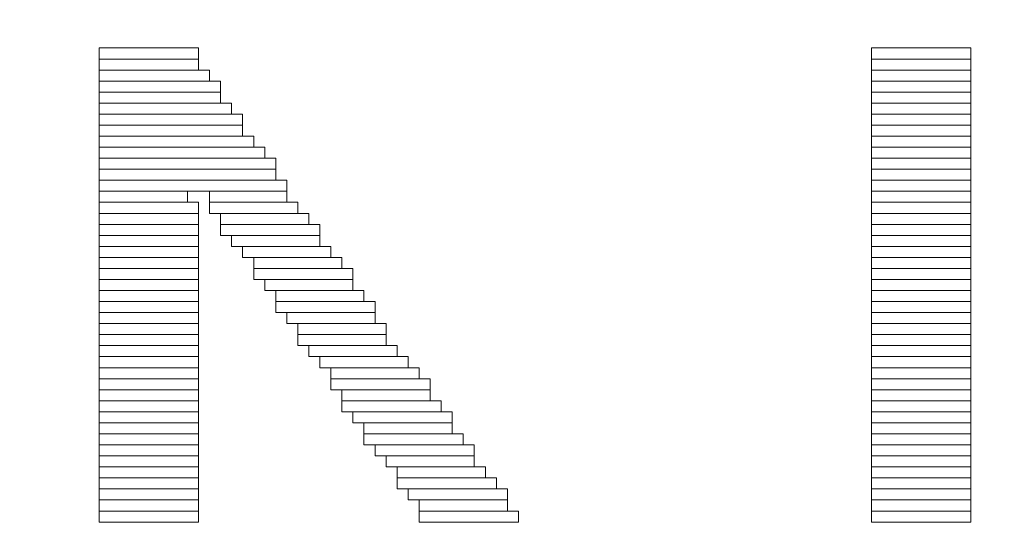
# Model space of a CAD drawing. Header units: millimetres. Extents: x -86 to 67, y -55 to 52.
# Drawn here: x -11.893 to -7.403, y -33.09 to -30.8 of the extents above; entities that cross this region are included whole.
import ezdxf

# ---------------------------------------------------------------- set-up
doc = ezdxf.new("R2010")
doc.units = ezdxf.units.MM
doc.header["$MEASUREMENT"] = 0
doc.layers.add('BG_OUTLINE', color=7, linetype='Continuous')
doc.layers.add('MA_PEN3', color=7, linetype='Continuous')

msp = doc.modelspace()

# ---------------------------------------------------------------- linework, layer by layer
at = {"layer": 'BG_OUTLINE', "color": 3, "lineweight": 9}
msp.add_open_spline([(-60.0926, 34.7331), (-60.0926, 34.7331), (63.7724, 34.7331), (63.7724, 34.7331), (63.7724, 34.7331), (64.585, 34.7336), (65.3646, 34.4113), (65.9396, 33.837), (65.9396, 33.837), (66.5146, 33.2627), (66.8379, 32.4797), (66.8384, 31.667), (66.8384, 31.667), (66.8384, 31.667), (66.8412, -52.28), (66.8412, -52.28), (66.8412, -52.28), (66.8412, -52.28), (66.8384, -52.1933), (66.8384, -52.1933), (66.8384, -52.1933), (66.8389, -53.006), (66.5166, -53.7856), (65.9424, -54.3606), (65.9424, -54.3606), (65.3681, -54.9356), (64.585, -55.2589), (63.7724, -55.2594), (63.7724, -55.2594), (63.7724, -55.2594), (-60.1869, -55.2594), (-60.1869, -55.2594), (-60.1869, -55.2594), (-60.1869, -55.2594), (-60.0853, -55.2518), (-60.0853, -55.2518), (-60.0853, -55.2518), (-60.8979, -55.2523), (-61.6775, -54.9299), (-62.2525, -54.3557), (-62.2525, -54.3557), (-62.8275, -53.7814), (-63.1508, -52.9984), (-63.1513, -52.1857), (-63.1513, -52.1857), (-63.1513, -52.1857), (-63.1587, 31.667), (-63.1587, 31.667), (-63.1587, 31.667), (-63.1592, 32.4797), (-62.8369, 33.2593), (-62.2626, 33.8343), (-62.2626, 33.8343), (-61.6883, 34.4093), (-60.9053, 34.7326), (-60.0926, 34.7331)], degree=3, knots=[0, 0, 0, 0, 0.071429, 0.071429, 0.071429, 0.071429, 0.142857, 0.142857, 0.142857, 0.142857, 0.214286, 0.214286, 0.214286, 0.214286, 0.285714, 0.285714, 0.285714, 0.285714, 0.357143, 0.357143, 0.357143, 0.357143, 0.428571, 0.428571, 0.428571, 0.428571, 0.5, 0.5, 0.5, 0.5, 0.571429, 0.571429, 0.571429, 0.571429, 0.642857, 0.642857, 0.642857, 0.642857, 0.714286, 0.714286, 0.714286, 0.714286, 0.785714, 0.785714, 0.785714, 0.785714, 0.857143, 0.857143, 0.857143, 0.857143, 0.928571, 0.928571, 0.928571, 0.928571, 1, 1, 1, 1], dxfattribs=at)
at = {"layer": 'MA_PEN3', "color": 5, "lineweight": 9}
for points in [[(-11.5256, -30.9821), (-11.5256, -30.9821), (-11.5256, -30.9313), (-11.5256, -30.9313), (-11.5256, -30.9313), (-11.5256, -30.9313), (-11.0684, -30.9313), (-11.0684, -30.9313), (-11.0684, -30.9313), (-11.0684, -30.9313), (-11.0684, -30.9821), (-11.0684, -30.9821), (-11.0684, -30.9821), (-11.0684, -30.9821), (-11.5256, -30.9821), (-11.5256, -30.9821)], [(-7.9696, -30.9821), (-7.9696, -30.9821), (-7.9696, -30.9313), (-7.9696, -30.9313), (-7.9696, -30.9313), (-7.9696, -30.9313), (-7.5124, -30.9313), (-7.5124, -30.9313), (-7.5124, -30.9313), (-7.5124, -30.9313), (-7.5124, -30.9821), (-7.5124, -30.9821), (-7.5124, -30.9821), (-7.5124, -30.9821), (-7.9696, -30.9821), (-7.9696, -30.9821)], [(-11.5256, -31.0329), (-11.5256, -31.0329), (-11.5256, -30.9821), (-11.5256, -30.9821), (-11.5256, -30.9821), (-11.5256, -30.9821), (-11.0684, -30.9821), (-11.0684, -30.9821), (-11.0684, -30.9821), (-11.0684, -30.9821), (-11.0684, -31.0329), (-11.0684, -31.0329), (-11.0684, -31.0329), (-11.0684, -31.0329), (-11.5256, -31.0329), (-11.5256, -31.0329)], [(-7.9696, -31.0329), (-7.9696, -31.0329), (-7.9696, -30.9821), (-7.9696, -30.9821), (-7.9696, -30.9821), (-7.9696, -30.9821), (-7.5124, -30.9821), (-7.5124, -30.9821), (-7.5124, -30.9821), (-7.5124, -30.9821), (-7.5124, -31.0329), (-7.5124, -31.0329), (-7.5124, -31.0329), (-7.5124, -31.0329), (-7.9696, -31.0329), (-7.9696, -31.0329)], [(-11.5256, -31.0837), (-11.5256, -31.0837), (-11.5256, -31.0329), (-11.5256, -31.0329), (-11.5256, -31.0329), (-11.5256, -31.0329), (-11.0176, -31.0329), (-11.0176, -31.0329), (-11.0176, -31.0329), (-11.0176, -31.0329), (-11.0176, -31.0837), (-11.0176, -31.0837), (-11.0176, -31.0837), (-11.0176, -31.0837), (-11.5256, -31.0837), (-11.5256, -31.0837)], [(-7.9696, -31.0837), (-7.9696, -31.0837), (-7.9696, -31.0329), (-7.9696, -31.0329), (-7.9696, -31.0329), (-7.9696, -31.0329), (-7.5124, -31.0329), (-7.5124, -31.0329), (-7.5124, -31.0329), (-7.5124, -31.0329), (-7.5124, -31.0837), (-7.5124, -31.0837), (-7.5124, -31.0837), (-7.5124, -31.0837), (-7.9696, -31.0837), (-7.9696, -31.0837)], [(-11.5256, -31.1345), (-11.5256, -31.1345), (-11.5256, -31.0837), (-11.5256, -31.0837), (-11.5256, -31.0837), (-11.5256, -31.0837), (-10.9668, -31.0837), (-10.9668, -31.0837), (-10.9668, -31.0837), (-10.9668, -31.0837), (-10.9668, -31.1345), (-10.9668, -31.1345), (-10.9668, -31.1345), (-10.9668, -31.1345), (-11.5256, -31.1345), (-11.5256, -31.1345)], [(-7.9696, -31.1345), (-7.9696, -31.1345), (-7.9696, -31.0837), (-7.9696, -31.0837), (-7.9696, -31.0837), (-7.9696, -31.0837), (-7.5124, -31.0837), (-7.5124, -31.0837), (-7.5124, -31.0837), (-7.5124, -31.0837), (-7.5124, -31.1345), (-7.5124, -31.1345), (-7.5124, -31.1345), (-7.5124, -31.1345), (-7.9696, -31.1345), (-7.9696, -31.1345)], [(-11.5256, -31.1853), (-11.5256, -31.1853), (-11.5256, -31.1345), (-11.5256, -31.1345), (-11.5256, -31.1345), (-11.5256, -31.1345), (-10.9668, -31.1345), (-10.9668, -31.1345), (-10.9668, -31.1345), (-10.9668, -31.1345), (-10.9668, -31.1853), (-10.9668, -31.1853), (-10.9668, -31.1853), (-10.9668, -31.1853), (-11.5256, -31.1853), (-11.5256, -31.1853)], [(-7.9696, -31.1853), (-7.9696, -31.1853), (-7.9696, -31.1345), (-7.9696, -31.1345), (-7.9696, -31.1345), (-7.9696, -31.1345), (-7.5124, -31.1345), (-7.5124, -31.1345), (-7.5124, -31.1345), (-7.5124, -31.1345), (-7.5124, -31.1853), (-7.5124, -31.1853), (-7.5124, -31.1853), (-7.5124, -31.1853), (-7.9696, -31.1853), (-7.9696, -31.1853)], [(-11.5256, -31.2361), (-11.5256, -31.2361), (-11.5256, -31.1853), (-11.5256, -31.1853), (-11.5256, -31.1853), (-11.5256, -31.1853), (-10.916, -31.1853), (-10.916, -31.1853), (-10.916, -31.1853), (-10.916, -31.1853), (-10.916, -31.2361), (-10.916, -31.2361), (-10.916, -31.2361), (-10.916, -31.2361), (-11.5256, -31.2361), (-11.5256, -31.2361)], [(-7.9696, -31.2361), (-7.9696, -31.2361), (-7.9696, -31.1853), (-7.9696, -31.1853), (-7.9696, -31.1853), (-7.9696, -31.1853), (-7.5124, -31.1853), (-7.5124, -31.1853), (-7.5124, -31.1853), (-7.5124, -31.1853), (-7.5124, -31.2361), (-7.5124, -31.2361), (-7.5124, -31.2361), (-7.5124, -31.2361), (-7.9696, -31.2361), (-7.9696, -31.2361)], [(-11.5256, -31.2869), (-11.5256, -31.2869), (-11.5256, -31.2361), (-11.5256, -31.2361), (-11.5256, -31.2361), (-11.5256, -31.2361), (-10.8652, -31.2361), (-10.8652, -31.2361), (-10.8652, -31.2361), (-10.8652, -31.2361), (-10.8652, -31.2869), (-10.8652, -31.2869), (-10.8652, -31.2869), (-10.8652, -31.2869), (-11.5256, -31.2869), (-11.5256, -31.2869)], [(-7.9696, -31.2869), (-7.9696, -31.2869), (-7.9696, -31.2361), (-7.9696, -31.2361), (-7.9696, -31.2361), (-7.9696, -31.2361), (-7.5124, -31.2361), (-7.5124, -31.2361), (-7.5124, -31.2361), (-7.5124, -31.2361), (-7.5124, -31.2869), (-7.5124, -31.2869), (-7.5124, -31.2869), (-7.5124, -31.2869), (-7.9696, -31.2869), (-7.9696, -31.2869)], [(-11.5256, -31.3377), (-11.5256, -31.3377), (-11.5256, -31.2869), (-11.5256, -31.2869), (-11.5256, -31.2869), (-11.5256, -31.2869), (-10.8652, -31.2869), (-10.8652, -31.2869), (-10.8652, -31.2869), (-10.8652, -31.2869), (-10.8652, -31.3377), (-10.8652, -31.3377), (-10.8652, -31.3377), (-10.8652, -31.3377), (-11.5256, -31.3377), (-11.5256, -31.3377)], [(-7.9696, -31.3377), (-7.9696, -31.3377), (-7.9696, -31.2869), (-7.9696, -31.2869), (-7.9696, -31.2869), (-7.9696, -31.2869), (-7.5124, -31.2869), (-7.5124, -31.2869), (-7.5124, -31.2869), (-7.5124, -31.2869), (-7.5124, -31.3377), (-7.5124, -31.3377), (-7.5124, -31.3377), (-7.5124, -31.3377), (-7.9696, -31.3377), (-7.9696, -31.3377)], [(-11.5256, -31.3885), (-11.5256, -31.3885), (-11.5256, -31.3377), (-11.5256, -31.3377), (-11.5256, -31.3377), (-11.5256, -31.3377), (-10.8144, -31.3377), (-10.8144, -31.3377), (-10.8144, -31.3377), (-10.8144, -31.3377), (-10.8144, -31.3885), (-10.8144, -31.3885), (-10.8144, -31.3885), (-10.8144, -31.3885), (-11.5256, -31.3885), (-11.5256, -31.3885)], [(-7.9696, -31.3885), (-7.9696, -31.3885), (-7.9696, -31.3377), (-7.9696, -31.3377), (-7.9696, -31.3377), (-7.9696, -31.3377), (-7.5124, -31.3377), (-7.5124, -31.3377), (-7.5124, -31.3377), (-7.5124, -31.3377), (-7.5124, -31.3885), (-7.5124, -31.3885), (-7.5124, -31.3885), (-7.5124, -31.3885), (-7.9696, -31.3885), (-7.9696, -31.3885)], [(-11.5256, -31.4393), (-11.5256, -31.4393), (-11.5256, -31.3885), (-11.5256, -31.3885), (-11.5256, -31.3885), (-11.5256, -31.3885), (-10.7636, -31.3885), (-10.7636, -31.3885), (-10.7636, -31.3885), (-10.7636, -31.3885), (-10.7636, -31.4393), (-10.7636, -31.4393), (-10.7636, -31.4393), (-10.7636, -31.4393), (-11.5256, -31.4393), (-11.5256, -31.4393)], [(-7.9696, -31.4393), (-7.9696, -31.4393), (-7.9696, -31.3885), (-7.9696, -31.3885), (-7.9696, -31.3885), (-7.9696, -31.3885), (-7.5124, -31.3885), (-7.5124, -31.3885), (-7.5124, -31.3885), (-7.5124, -31.3885), (-7.5124, -31.4393), (-7.5124, -31.4393), (-7.5124, -31.4393), (-7.5124, -31.4393), (-7.9696, -31.4393), (-7.9696, -31.4393)], [(-11.5256, -31.4901), (-11.5256, -31.4901), (-11.5256, -31.4393), (-11.5256, -31.4393), (-11.5256, -31.4393), (-11.5256, -31.4393), (-10.7128, -31.4393), (-10.7128, -31.4393), (-10.7128, -31.4393), (-10.7128, -31.4393), (-10.7128, -31.4901), (-10.7128, -31.4901), (-10.7128, -31.4901), (-10.7128, -31.4901), (-11.5256, -31.4901), (-11.5256, -31.4901)], [(-7.9696, -31.4901), (-7.9696, -31.4901), (-7.9696, -31.4393), (-7.9696, -31.4393), (-7.9696, -31.4393), (-7.9696, -31.4393), (-7.5124, -31.4393), (-7.5124, -31.4393), (-7.5124, -31.4393), (-7.5124, -31.4393), (-7.5124, -31.4901), (-7.5124, -31.4901), (-7.5124, -31.4901), (-7.5124, -31.4901), (-7.9696, -31.4901), (-7.9696, -31.4901)], [(-11.5256, -31.5409), (-11.5256, -31.5409), (-11.5256, -31.4901), (-11.5256, -31.4901), (-11.5256, -31.4901), (-11.5256, -31.4901), (-10.7128, -31.4901), (-10.7128, -31.4901), (-10.7128, -31.4901), (-10.7128, -31.4901), (-10.7128, -31.5409), (-10.7128, -31.5409), (-10.7128, -31.5409), (-10.7128, -31.5409), (-11.5256, -31.5409), (-11.5256, -31.5409)], [(-7.9696, -31.5409), (-7.9696, -31.5409), (-7.9696, -31.4901), (-7.9696, -31.4901), (-7.9696, -31.4901), (-7.9696, -31.4901), (-7.5124, -31.4901), (-7.5124, -31.4901), (-7.5124, -31.4901), (-7.5124, -31.4901), (-7.5124, -31.5409), (-7.5124, -31.5409), (-7.5124, -31.5409), (-7.5124, -31.5409), (-7.9696, -31.5409), (-7.9696, -31.5409)], [(-11.5256, -31.5917), (-11.5256, -31.5917), (-11.5256, -31.5409), (-11.5256, -31.5409), (-11.5256, -31.5409), (-11.5256, -31.5409), (-10.662, -31.5409), (-10.662, -31.5409), (-10.662, -31.5409), (-10.662, -31.5409), (-10.662, -31.5917), (-10.662, -31.5917), (-10.662, -31.5917), (-10.662, -31.5917), (-11.5256, -31.5917), (-11.5256, -31.5917)], [(-7.9696, -31.5917), (-7.9696, -31.5917), (-7.9696, -31.5409), (-7.9696, -31.5409), (-7.9696, -31.5409), (-7.9696, -31.5409), (-7.5124, -31.5409), (-7.5124, -31.5409), (-7.5124, -31.5409), (-7.5124, -31.5409), (-7.5124, -31.5917), (-7.5124, -31.5917), (-7.5124, -31.5917), (-7.5124, -31.5917), (-7.9696, -31.5917), (-7.9696, -31.5917)], [(-11.5256, -31.6425), (-11.5256, -31.6425), (-11.5256, -31.5917), (-11.5256, -31.5917), (-11.5256, -31.5917), (-11.5256, -31.5917), (-11.1192, -31.5917), (-11.1192, -31.5917), (-11.1192, -31.5917), (-11.1192, -31.5917), (-11.1192, -31.6425), (-11.1192, -31.6425), (-11.1192, -31.6425), (-11.1192, -31.6425), (-11.5256, -31.6425), (-11.5256, -31.6425)], [(-11.0176, -31.6425), (-11.0176, -31.6425), (-11.0176, -31.5917), (-11.0176, -31.5917), (-11.0176, -31.5917), (-11.0176, -31.5917), (-10.662, -31.5917), (-10.662, -31.5917), (-10.662, -31.5917), (-10.662, -31.5917), (-10.662, -31.6425), (-10.662, -31.6425), (-10.662, -31.6425), (-10.662, -31.6425), (-11.0176, -31.6425), (-11.0176, -31.6425)], [(-7.9696, -31.6425), (-7.9696, -31.6425), (-7.9696, -31.5917), (-7.9696, -31.5917), (-7.9696, -31.5917), (-7.9696, -31.5917), (-7.5124, -31.5917), (-7.5124, -31.5917), (-7.5124, -31.5917), (-7.5124, -31.5917), (-7.5124, -31.6425), (-7.5124, -31.6425), (-7.5124, -31.6425), (-7.5124, -31.6425), (-7.9696, -31.6425), (-7.9696, -31.6425)], [(-11.5256, -31.6933), (-11.5256, -31.6933), (-11.5256, -31.6425), (-11.5256, -31.6425), (-11.5256, -31.6425), (-11.5256, -31.6425), (-11.0684, -31.6425), (-11.0684, -31.6425), (-11.0684, -31.6425), (-11.0684, -31.6425), (-11.0684, -31.6933), (-11.0684, -31.6933), (-11.0684, -31.6933), (-11.0684, -31.6933), (-11.5256, -31.6933), (-11.5256, -31.6933)], [(-11.0176, -31.6933), (-11.0176, -31.6933), (-11.0176, -31.6425), (-11.0176, -31.6425), (-11.0176, -31.6425), (-11.0176, -31.6425), (-10.6112, -31.6425), (-10.6112, -31.6425), (-10.6112, -31.6425), (-10.6112, -31.6425), (-10.6112, -31.6933), (-10.6112, -31.6933), (-10.6112, -31.6933), (-10.6112, -31.6933), (-11.0176, -31.6933), (-11.0176, -31.6933)], [(-7.9696, -31.6933), (-7.9696, -31.6933), (-7.9696, -31.6425), (-7.9696, -31.6425), (-7.9696, -31.6425), (-7.9696, -31.6425), (-7.5124, -31.6425), (-7.5124, -31.6425), (-7.5124, -31.6425), (-7.5124, -31.6425), (-7.5124, -31.6933), (-7.5124, -31.6933), (-7.5124, -31.6933), (-7.5124, -31.6933), (-7.9696, -31.6933), (-7.9696, -31.6933)], [(-11.5256, -31.7441), (-11.5256, -31.7441), (-11.5256, -31.6933), (-11.5256, -31.6933), (-11.5256, -31.6933), (-11.5256, -31.6933), (-11.0684, -31.6933), (-11.0684, -31.6933), (-11.0684, -31.6933), (-11.0684, -31.6933), (-11.0684, -31.7441), (-11.0684, -31.7441), (-11.0684, -31.7441), (-11.0684, -31.7441), (-11.5256, -31.7441), (-11.5256, -31.7441)], [(-10.9668, -31.7441), (-10.9668, -31.7441), (-10.9668, -31.6933), (-10.9668, -31.6933), (-10.9668, -31.6933), (-10.9668, -31.6933), (-10.5604, -31.6933), (-10.5604, -31.6933), (-10.5604, -31.6933), (-10.5604, -31.6933), (-10.5604, -31.7441), (-10.5604, -31.7441), (-10.5604, -31.7441), (-10.5604, -31.7441), (-10.9668, -31.7441), (-10.9668, -31.7441)], [(-7.9696, -31.7441), (-7.9696, -31.7441), (-7.9696, -31.6933), (-7.9696, -31.6933), (-7.9696, -31.6933), (-7.9696, -31.6933), (-7.5124, -31.6933), (-7.5124, -31.6933), (-7.5124, -31.6933), (-7.5124, -31.6933), (-7.5124, -31.7441), (-7.5124, -31.7441), (-7.5124, -31.7441), (-7.5124, -31.7441), (-7.9696, -31.7441), (-7.9696, -31.7441)], [(-11.5256, -31.7949), (-11.5256, -31.7949), (-11.5256, -31.7441), (-11.5256, -31.7441), (-11.5256, -31.7441), (-11.5256, -31.7441), (-11.0684, -31.7441), (-11.0684, -31.7441), (-11.0684, -31.7441), (-11.0684, -31.7441), (-11.0684, -31.7949), (-11.0684, -31.7949), (-11.0684, -31.7949), (-11.0684, -31.7949), (-11.5256, -31.7949), (-11.5256, -31.7949)], [(-10.9668, -31.7949), (-10.9668, -31.7949), (-10.9668, -31.7441), (-10.9668, -31.7441), (-10.9668, -31.7441), (-10.9668, -31.7441), (-10.5096, -31.7441), (-10.5096, -31.7441), (-10.5096, -31.7441), (-10.5096, -31.7441), (-10.5096, -31.7949), (-10.5096, -31.7949), (-10.5096, -31.7949), (-10.5096, -31.7949), (-10.9668, -31.7949), (-10.9668, -31.7949)], [(-7.9696, -31.7949), (-7.9696, -31.7949), (-7.9696, -31.7441), (-7.9696, -31.7441), (-7.9696, -31.7441), (-7.9696, -31.7441), (-7.5124, -31.7441), (-7.5124, -31.7441), (-7.5124, -31.7441), (-7.5124, -31.7441), (-7.5124, -31.7949), (-7.5124, -31.7949), (-7.5124, -31.7949), (-7.5124, -31.7949), (-7.9696, -31.7949), (-7.9696, -31.7949)], [(-11.5256, -31.8457), (-11.5256, -31.8457), (-11.5256, -31.7949), (-11.5256, -31.7949), (-11.5256, -31.7949), (-11.5256, -31.7949), (-11.0684, -31.7949), (-11.0684, -31.7949), (-11.0684, -31.7949), (-11.0684, -31.7949), (-11.0684, -31.8457), (-11.0684, -31.8457), (-11.0684, -31.8457), (-11.0684, -31.8457), (-11.5256, -31.8457), (-11.5256, -31.8457)], [(-10.916, -31.8457), (-10.916, -31.8457), (-10.916, -31.7949), (-10.916, -31.7949), (-10.916, -31.7949), (-10.916, -31.7949), (-10.5096, -31.7949), (-10.5096, -31.7949), (-10.5096, -31.7949), (-10.5096, -31.7949), (-10.5096, -31.8457), (-10.5096, -31.8457), (-10.5096, -31.8457), (-10.5096, -31.8457), (-10.916, -31.8457), (-10.916, -31.8457)], [(-7.9696, -31.8457), (-7.9696, -31.8457), (-7.9696, -31.7949), (-7.9696, -31.7949), (-7.9696, -31.7949), (-7.9696, -31.7949), (-7.5124, -31.7949), (-7.5124, -31.7949), (-7.5124, -31.7949), (-7.5124, -31.7949), (-7.5124, -31.8457), (-7.5124, -31.8457), (-7.5124, -31.8457), (-7.5124, -31.8457), (-7.9696, -31.8457), (-7.9696, -31.8457)], [(-11.5256, -31.8965), (-11.5256, -31.8965), (-11.5256, -31.8457), (-11.5256, -31.8457), (-11.5256, -31.8457), (-11.5256, -31.8457), (-11.0684, -31.8457), (-11.0684, -31.8457), (-11.0684, -31.8457), (-11.0684, -31.8457), (-11.0684, -31.8965), (-11.0684, -31.8965), (-11.0684, -31.8965), (-11.0684, -31.8965), (-11.5256, -31.8965), (-11.5256, -31.8965)], [(-10.8652, -31.8965), (-10.8652, -31.8965), (-10.8652, -31.8457), (-10.8652, -31.8457), (-10.8652, -31.8457), (-10.8652, -31.8457), (-10.4588, -31.8457), (-10.4588, -31.8457), (-10.4588, -31.8457), (-10.4588, -31.8457), (-10.4588, -31.8965), (-10.4588, -31.8965), (-10.4588, -31.8965), (-10.4588, -31.8965), (-10.8652, -31.8965), (-10.8652, -31.8965)], [(-7.9696, -31.8965), (-7.9696, -31.8965), (-7.9696, -31.8457), (-7.9696, -31.8457), (-7.9696, -31.8457), (-7.9696, -31.8457), (-7.5124, -31.8457), (-7.5124, -31.8457), (-7.5124, -31.8457), (-7.5124, -31.8457), (-7.5124, -31.8965), (-7.5124, -31.8965), (-7.5124, -31.8965), (-7.5124, -31.8965), (-7.9696, -31.8965), (-7.9696, -31.8965)], [(-11.5256, -31.9473), (-11.5256, -31.9473), (-11.5256, -31.8965), (-11.5256, -31.8965), (-11.5256, -31.8965), (-11.5256, -31.8965), (-11.0684, -31.8965), (-11.0684, -31.8965), (-11.0684, -31.8965), (-11.0684, -31.8965), (-11.0684, -31.9473), (-11.0684, -31.9473), (-11.0684, -31.9473), (-11.0684, -31.9473), (-11.5256, -31.9473), (-11.5256, -31.9473)], [(-10.8144, -31.9473), (-10.8144, -31.9473), (-10.8144, -31.8965), (-10.8144, -31.8965), (-10.8144, -31.8965), (-10.8144, -31.8965), (-10.408, -31.8965), (-10.408, -31.8965), (-10.408, -31.8965), (-10.408, -31.8965), (-10.408, -31.9473), (-10.408, -31.9473), (-10.408, -31.9473), (-10.408, -31.9473), (-10.8144, -31.9473), (-10.8144, -31.9473)], [(-7.9696, -31.9473), (-7.9696, -31.9473), (-7.9696, -31.8965), (-7.9696, -31.8965), (-7.9696, -31.8965), (-7.9696, -31.8965), (-7.5124, -31.8965), (-7.5124, -31.8965), (-7.5124, -31.8965), (-7.5124, -31.8965), (-7.5124, -31.9473), (-7.5124, -31.9473), (-7.5124, -31.9473), (-7.5124, -31.9473), (-7.9696, -31.9473), (-7.9696, -31.9473)], [(-11.5256, -31.9981), (-11.5256, -31.9981), (-11.5256, -31.9473), (-11.5256, -31.9473), (-11.5256, -31.9473), (-11.5256, -31.9473), (-11.0684, -31.9473), (-11.0684, -31.9473), (-11.0684, -31.9473), (-11.0684, -31.9473), (-11.0684, -31.9981), (-11.0684, -31.9981), (-11.0684, -31.9981), (-11.0684, -31.9981), (-11.5256, -31.9981), (-11.5256, -31.9981)], [(-10.8144, -31.9981), (-10.8144, -31.9981), (-10.8144, -31.9473), (-10.8144, -31.9473), (-10.8144, -31.9473), (-10.8144, -31.9473), (-10.3572, -31.9473), (-10.3572, -31.9473), (-10.3572, -31.9473), (-10.3572, -31.9473), (-10.3572, -31.9981), (-10.3572, -31.9981), (-10.3572, -31.9981), (-10.3572, -31.9981), (-10.8144, -31.9981), (-10.8144, -31.9981)], [(-7.9696, -31.9981), (-7.9696, -31.9981), (-7.9696, -31.9473), (-7.9696, -31.9473), (-7.9696, -31.9473), (-7.9696, -31.9473), (-7.5124, -31.9473), (-7.5124, -31.9473), (-7.5124, -31.9473), (-7.5124, -31.9473), (-7.5124, -31.9981), (-7.5124, -31.9981), (-7.5124, -31.9981), (-7.5124, -31.9981), (-7.9696, -31.9981), (-7.9696, -31.9981)], [(-11.5256, -32.0489), (-11.5256, -32.0489), (-11.5256, -31.9981), (-11.5256, -31.9981), (-11.5256, -31.9981), (-11.5256, -31.9981), (-11.0684, -31.9981), (-11.0684, -31.9981), (-11.0684, -31.9981), (-11.0684, -31.9981), (-11.0684, -32.0489), (-11.0684, -32.0489), (-11.0684, -32.0489), (-11.0684, -32.0489), (-11.5256, -32.0489), (-11.5256, -32.0489)], [(-10.7636, -32.0489), (-10.7636, -32.0489), (-10.7636, -31.9981), (-10.7636, -31.9981), (-10.7636, -31.9981), (-10.7636, -31.9981), (-10.3572, -31.9981), (-10.3572, -31.9981), (-10.3572, -31.9981), (-10.3572, -31.9981), (-10.3572, -32.0489), (-10.3572, -32.0489), (-10.3572, -32.0489), (-10.3572, -32.0489), (-10.7636, -32.0489), (-10.7636, -32.0489)], [(-7.9696, -32.0489), (-7.9696, -32.0489), (-7.9696, -31.9981), (-7.9696, -31.9981), (-7.9696, -31.9981), (-7.9696, -31.9981), (-7.5124, -31.9981), (-7.5124, -31.9981), (-7.5124, -31.9981), (-7.5124, -31.9981), (-7.5124, -32.0489), (-7.5124, -32.0489), (-7.5124, -32.0489), (-7.5124, -32.0489), (-7.9696, -32.0489), (-7.9696, -32.0489)], [(-11.5256, -32.0997), (-11.5256, -32.0997), (-11.5256, -32.0489), (-11.5256, -32.0489), (-11.5256, -32.0489), (-11.5256, -32.0489), (-11.0684, -32.0489), (-11.0684, -32.0489), (-11.0684, -32.0489), (-11.0684, -32.0489), (-11.0684, -32.0997), (-11.0684, -32.0997), (-11.0684, -32.0997), (-11.0684, -32.0997), (-11.5256, -32.0997), (-11.5256, -32.0997)], [(-10.7128, -32.0997), (-10.7128, -32.0997), (-10.7128, -32.0489), (-10.7128, -32.0489), (-10.7128, -32.0489), (-10.7128, -32.0489), (-10.3064, -32.0489), (-10.3064, -32.0489), (-10.3064, -32.0489), (-10.3064, -32.0489), (-10.3064, -32.0997), (-10.3064, -32.0997), (-10.3064, -32.0997), (-10.3064, -32.0997), (-10.7128, -32.0997), (-10.7128, -32.0997)], [(-7.9696, -32.0997), (-7.9696, -32.0997), (-7.9696, -32.0489), (-7.9696, -32.0489), (-7.9696, -32.0489), (-7.9696, -32.0489), (-7.5124, -32.0489), (-7.5124, -32.0489), (-7.5124, -32.0489), (-7.5124, -32.0489), (-7.5124, -32.0997), (-7.5124, -32.0997), (-7.5124, -32.0997), (-7.5124, -32.0997), (-7.9696, -32.0997), (-7.9696, -32.0997)], [(-11.5256, -32.1505), (-11.5256, -32.1505), (-11.5256, -32.0997), (-11.5256, -32.0997), (-11.5256, -32.0997), (-11.5256, -32.0997), (-11.0684, -32.0997), (-11.0684, -32.0997), (-11.0684, -32.0997), (-11.0684, -32.0997), (-11.0684, -32.1505), (-11.0684, -32.1505), (-11.0684, -32.1505), (-11.0684, -32.1505), (-11.5256, -32.1505), (-11.5256, -32.1505)], [(-10.7128, -32.1505), (-10.7128, -32.1505), (-10.7128, -32.0997), (-10.7128, -32.0997), (-10.7128, -32.0997), (-10.7128, -32.0997), (-10.2556, -32.0997), (-10.2556, -32.0997), (-10.2556, -32.0997), (-10.2556, -32.0997), (-10.2556, -32.1505), (-10.2556, -32.1505), (-10.2556, -32.1505), (-10.2556, -32.1505), (-10.7128, -32.1505), (-10.7128, -32.1505)], [(-7.9696, -32.1505), (-7.9696, -32.1505), (-7.9696, -32.0997), (-7.9696, -32.0997), (-7.9696, -32.0997), (-7.9696, -32.0997), (-7.5124, -32.0997), (-7.5124, -32.0997), (-7.5124, -32.0997), (-7.5124, -32.0997), (-7.5124, -32.1505), (-7.5124, -32.1505), (-7.5124, -32.1505), (-7.5124, -32.1505), (-7.9696, -32.1505), (-7.9696, -32.1505)], [(-11.5256, -32.2013), (-11.5256, -32.2013), (-11.5256, -32.1505), (-11.5256, -32.1505), (-11.5256, -32.1505), (-11.5256, -32.1505), (-11.0684, -32.1505), (-11.0684, -32.1505), (-11.0684, -32.1505), (-11.0684, -32.1505), (-11.0684, -32.2013), (-11.0684, -32.2013), (-11.0684, -32.2013), (-11.0684, -32.2013), (-11.5256, -32.2013), (-11.5256, -32.2013)], [(-10.662, -32.2013), (-10.662, -32.2013), (-10.662, -32.1505), (-10.662, -32.1505), (-10.662, -32.1505), (-10.662, -32.1505), (-10.2556, -32.1505), (-10.2556, -32.1505), (-10.2556, -32.1505), (-10.2556, -32.1505), (-10.2556, -32.2013), (-10.2556, -32.2013), (-10.2556, -32.2013), (-10.2556, -32.2013), (-10.662, -32.2013), (-10.662, -32.2013)], [(-7.9696, -32.2013), (-7.9696, -32.2013), (-7.9696, -32.1505), (-7.9696, -32.1505), (-7.9696, -32.1505), (-7.9696, -32.1505), (-7.5124, -32.1505), (-7.5124, -32.1505), (-7.5124, -32.1505), (-7.5124, -32.1505), (-7.5124, -32.2013), (-7.5124, -32.2013), (-7.5124, -32.2013), (-7.5124, -32.2013), (-7.9696, -32.2013), (-7.9696, -32.2013)], [(-11.5256, -32.2521), (-11.5256, -32.2521), (-11.5256, -32.2013), (-11.5256, -32.2013), (-11.5256, -32.2013), (-11.5256, -32.2013), (-11.0684, -32.2013), (-11.0684, -32.2013), (-11.0684, -32.2013), (-11.0684, -32.2013), (-11.0684, -32.2521), (-11.0684, -32.2521), (-11.0684, -32.2521), (-11.0684, -32.2521), (-11.5256, -32.2521), (-11.5256, -32.2521)], [(-10.6112, -32.2521), (-10.6112, -32.2521), (-10.6112, -32.2013), (-10.6112, -32.2013), (-10.6112, -32.2013), (-10.6112, -32.2013), (-10.2048, -32.2013), (-10.2048, -32.2013), (-10.2048, -32.2013), (-10.2048, -32.2013), (-10.2048, -32.2521), (-10.2048, -32.2521), (-10.2048, -32.2521), (-10.2048, -32.2521), (-10.6112, -32.2521), (-10.6112, -32.2521)], [(-7.9696, -32.2521), (-7.9696, -32.2521), (-7.9696, -32.2013), (-7.9696, -32.2013), (-7.9696, -32.2013), (-7.9696, -32.2013), (-7.5124, -32.2013), (-7.5124, -32.2013), (-7.5124, -32.2013), (-7.5124, -32.2013), (-7.5124, -32.2521), (-7.5124, -32.2521), (-7.5124, -32.2521), (-7.5124, -32.2521), (-7.9696, -32.2521), (-7.9696, -32.2521)], [(-11.5256, -32.3029), (-11.5256, -32.3029), (-11.5256, -32.2521), (-11.5256, -32.2521), (-11.5256, -32.2521), (-11.5256, -32.2521), (-11.0684, -32.2521), (-11.0684, -32.2521), (-11.0684, -32.2521), (-11.0684, -32.2521), (-11.0684, -32.3029), (-11.0684, -32.3029), (-11.0684, -32.3029), (-11.0684, -32.3029), (-11.5256, -32.3029), (-11.5256, -32.3029)], [(-10.6112, -32.3029), (-10.6112, -32.3029), (-10.6112, -32.2521), (-10.6112, -32.2521), (-10.6112, -32.2521), (-10.6112, -32.2521), (-10.2048, -32.2521), (-10.2048, -32.2521), (-10.2048, -32.2521), (-10.2048, -32.2521), (-10.2048, -32.3029), (-10.2048, -32.3029), (-10.2048, -32.3029), (-10.2048, -32.3029), (-10.6112, -32.3029), (-10.6112, -32.3029)], [(-7.9696, -32.3029), (-7.9696, -32.3029), (-7.9696, -32.2521), (-7.9696, -32.2521), (-7.9696, -32.2521), (-7.9696, -32.2521), (-7.5124, -32.2521), (-7.5124, -32.2521), (-7.5124, -32.2521), (-7.5124, -32.2521), (-7.5124, -32.3029), (-7.5124, -32.3029), (-7.5124, -32.3029), (-7.5124, -32.3029), (-7.9696, -32.3029), (-7.9696, -32.3029)], [(-11.5256, -32.3537), (-11.5256, -32.3537), (-11.5256, -32.3029), (-11.5256, -32.3029), (-11.5256, -32.3029), (-11.5256, -32.3029), (-11.0684, -32.3029), (-11.0684, -32.3029), (-11.0684, -32.3029), (-11.0684, -32.3029), (-11.0684, -32.3537), (-11.0684, -32.3537), (-11.0684, -32.3537), (-11.0684, -32.3537), (-11.5256, -32.3537), (-11.5256, -32.3537)], [(-10.5604, -32.3537), (-10.5604, -32.3537), (-10.5604, -32.3029), (-10.5604, -32.3029), (-10.5604, -32.3029), (-10.5604, -32.3029), (-10.154, -32.3029), (-10.154, -32.3029), (-10.154, -32.3029), (-10.154, -32.3029), (-10.154, -32.3537), (-10.154, -32.3537), (-10.154, -32.3537), (-10.154, -32.3537), (-10.5604, -32.3537), (-10.5604, -32.3537)], [(-7.9696, -32.3537), (-7.9696, -32.3537), (-7.9696, -32.3029), (-7.9696, -32.3029), (-7.9696, -32.3029), (-7.9696, -32.3029), (-7.5124, -32.3029), (-7.5124, -32.3029), (-7.5124, -32.3029), (-7.5124, -32.3029), (-7.5124, -32.3537), (-7.5124, -32.3537), (-7.5124, -32.3537), (-7.5124, -32.3537), (-7.9696, -32.3537), (-7.9696, -32.3537)], [(-11.5256, -32.4045), (-11.5256, -32.4045), (-11.5256, -32.3537), (-11.5256, -32.3537), (-11.5256, -32.3537), (-11.5256, -32.3537), (-11.0684, -32.3537), (-11.0684, -32.3537), (-11.0684, -32.3537), (-11.0684, -32.3537), (-11.0684, -32.4045), (-11.0684, -32.4045), (-11.0684, -32.4045), (-11.0684, -32.4045), (-11.5256, -32.4045), (-11.5256, -32.4045)], [(-10.5096, -32.4045), (-10.5096, -32.4045), (-10.5096, -32.3537), (-10.5096, -32.3537), (-10.5096, -32.3537), (-10.5096, -32.3537), (-10.1032, -32.3537), (-10.1032, -32.3537), (-10.1032, -32.3537), (-10.1032, -32.3537), (-10.1032, -32.4045), (-10.1032, -32.4045), (-10.1032, -32.4045), (-10.1032, -32.4045), (-10.5096, -32.4045), (-10.5096, -32.4045)], [(-7.9696, -32.4045), (-7.9696, -32.4045), (-7.9696, -32.3537), (-7.9696, -32.3537), (-7.9696, -32.3537), (-7.9696, -32.3537), (-7.5124, -32.3537), (-7.5124, -32.3537), (-7.5124, -32.3537), (-7.5124, -32.3537), (-7.5124, -32.4045), (-7.5124, -32.4045), (-7.5124, -32.4045), (-7.5124, -32.4045), (-7.9696, -32.4045), (-7.9696, -32.4045)], [(-11.5256, -32.4553), (-11.5256, -32.4553), (-11.5256, -32.4045), (-11.5256, -32.4045), (-11.5256, -32.4045), (-11.5256, -32.4045), (-11.0684, -32.4045), (-11.0684, -32.4045), (-11.0684, -32.4045), (-11.0684, -32.4045), (-11.0684, -32.4553), (-11.0684, -32.4553), (-11.0684, -32.4553), (-11.0684, -32.4553), (-11.5256, -32.4553), (-11.5256, -32.4553)], [(-10.4588, -32.4553), (-10.4588, -32.4553), (-10.4588, -32.4045), (-10.4588, -32.4045), (-10.4588, -32.4045), (-10.4588, -32.4045), (-10.0524, -32.4045), (-10.0524, -32.4045), (-10.0524, -32.4045), (-10.0524, -32.4045), (-10.0524, -32.4553), (-10.0524, -32.4553), (-10.0524, -32.4553), (-10.0524, -32.4553), (-10.4588, -32.4553), (-10.4588, -32.4553)], [(-7.9696, -32.4553), (-7.9696, -32.4553), (-7.9696, -32.4045), (-7.9696, -32.4045), (-7.9696, -32.4045), (-7.9696, -32.4045), (-7.5124, -32.4045), (-7.5124, -32.4045), (-7.5124, -32.4045), (-7.5124, -32.4045), (-7.5124, -32.4553), (-7.5124, -32.4553), (-7.5124, -32.4553), (-7.5124, -32.4553), (-7.9696, -32.4553), (-7.9696, -32.4553)], [(-11.5256, -32.5061), (-11.5256, -32.5061), (-11.5256, -32.4553), (-11.5256, -32.4553), (-11.5256, -32.4553), (-11.5256, -32.4553), (-11.0684, -32.4553), (-11.0684, -32.4553), (-11.0684, -32.4553), (-11.0684, -32.4553), (-11.0684, -32.5061), (-11.0684, -32.5061), (-11.0684, -32.5061), (-11.0684, -32.5061), (-11.5256, -32.5061), (-11.5256, -32.5061)], [(-10.4588, -32.5061), (-10.4588, -32.5061), (-10.4588, -32.4553), (-10.4588, -32.4553), (-10.4588, -32.4553), (-10.4588, -32.4553), (-10.0016, -32.4553), (-10.0016, -32.4553), (-10.0016, -32.4553), (-10.0016, -32.4553), (-10.0016, -32.5061), (-10.0016, -32.5061), (-10.0016, -32.5061), (-10.0016, -32.5061), (-10.4588, -32.5061), (-10.4588, -32.5061)], [(-7.9696, -32.5061), (-7.9696, -32.5061), (-7.9696, -32.4553), (-7.9696, -32.4553), (-7.9696, -32.4553), (-7.9696, -32.4553), (-7.5124, -32.4553), (-7.5124, -32.4553), (-7.5124, -32.4553), (-7.5124, -32.4553), (-7.5124, -32.5061), (-7.5124, -32.5061), (-7.5124, -32.5061), (-7.5124, -32.5061), (-7.9696, -32.5061), (-7.9696, -32.5061)], [(-11.5256, -32.5569), (-11.5256, -32.5569), (-11.5256, -32.5061), (-11.5256, -32.5061), (-11.5256, -32.5061), (-11.5256, -32.5061), (-11.0684, -32.5061), (-11.0684, -32.5061), (-11.0684, -32.5061), (-11.0684, -32.5061), (-11.0684, -32.5569), (-11.0684, -32.5569), (-11.0684, -32.5569), (-11.0684, -32.5569), (-11.5256, -32.5569), (-11.5256, -32.5569)], [(-10.408, -32.5569), (-10.408, -32.5569), (-10.408, -32.5061), (-10.408, -32.5061), (-10.408, -32.5061), (-10.408, -32.5061), (-10.0016, -32.5061), (-10.0016, -32.5061), (-10.0016, -32.5061), (-10.0016, -32.5061), (-10.0016, -32.5569), (-10.0016, -32.5569), (-10.0016, -32.5569), (-10.0016, -32.5569), (-10.408, -32.5569), (-10.408, -32.5569)], [(-7.9696, -32.5569), (-7.9696, -32.5569), (-7.9696, -32.5061), (-7.9696, -32.5061), (-7.9696, -32.5061), (-7.9696, -32.5061), (-7.5124, -32.5061), (-7.5124, -32.5061), (-7.5124, -32.5061), (-7.5124, -32.5061), (-7.5124, -32.5569), (-7.5124, -32.5569), (-7.5124, -32.5569), (-7.5124, -32.5569), (-7.9696, -32.5569), (-7.9696, -32.5569)], [(-11.5256, -32.6077), (-11.5256, -32.6077), (-11.5256, -32.5569), (-11.5256, -32.5569), (-11.5256, -32.5569), (-11.5256, -32.5569), (-11.0684, -32.5569), (-11.0684, -32.5569), (-11.0684, -32.5569), (-11.0684, -32.5569), (-11.0684, -32.6077), (-11.0684, -32.6077), (-11.0684, -32.6077), (-11.0684, -32.6077), (-11.5256, -32.6077), (-11.5256, -32.6077)], [(-10.408, -32.6077), (-10.408, -32.6077), (-10.408, -32.5569), (-10.408, -32.5569), (-10.408, -32.5569), (-10.408, -32.5569), (-9.9508, -32.5569), (-9.9508, -32.5569), (-9.9508, -32.5569), (-9.9508, -32.5569), (-9.9508, -32.6077), (-9.9508, -32.6077), (-9.9508, -32.6077), (-9.9508, -32.6077), (-10.408, -32.6077), (-10.408, -32.6077)], [(-7.9696, -32.6077), (-7.9696, -32.6077), (-7.9696, -32.5569), (-7.9696, -32.5569), (-7.9696, -32.5569), (-7.9696, -32.5569), (-7.5124, -32.5569), (-7.5124, -32.5569), (-7.5124, -32.5569), (-7.5124, -32.5569), (-7.5124, -32.6077), (-7.5124, -32.6077), (-7.5124, -32.6077), (-7.5124, -32.6077), (-7.9696, -32.6077), (-7.9696, -32.6077)], [(-11.5256, -32.6585), (-11.5256, -32.6585), (-11.5256, -32.6077), (-11.5256, -32.6077), (-11.5256, -32.6077), (-11.5256, -32.6077), (-11.0684, -32.6077), (-11.0684, -32.6077), (-11.0684, -32.6077), (-11.0684, -32.6077), (-11.0684, -32.6585), (-11.0684, -32.6585), (-11.0684, -32.6585), (-11.0684, -32.6585), (-11.5256, -32.6585), (-11.5256, -32.6585)], [(-10.3572, -32.6585), (-10.3572, -32.6585), (-10.3572, -32.6077), (-10.3572, -32.6077), (-10.3572, -32.6077), (-10.3572, -32.6077), (-9.9, -32.6077), (-9.9, -32.6077), (-9.9, -32.6077), (-9.9, -32.6077), (-9.9, -32.6585), (-9.9, -32.6585), (-9.9, -32.6585), (-9.9, -32.6585), (-10.3572, -32.6585), (-10.3572, -32.6585)], [(-7.9696, -32.6585), (-7.9696, -32.6585), (-7.9696, -32.6077), (-7.9696, -32.6077), (-7.9696, -32.6077), (-7.9696, -32.6077), (-7.5124, -32.6077), (-7.5124, -32.6077), (-7.5124, -32.6077), (-7.5124, -32.6077), (-7.5124, -32.6585), (-7.5124, -32.6585), (-7.5124, -32.6585), (-7.5124, -32.6585), (-7.9696, -32.6585), (-7.9696, -32.6585)], [(-11.5256, -32.7093), (-11.5256, -32.7093), (-11.5256, -32.6585), (-11.5256, -32.6585), (-11.5256, -32.6585), (-11.5256, -32.6585), (-11.0684, -32.6585), (-11.0684, -32.6585), (-11.0684, -32.6585), (-11.0684, -32.6585), (-11.0684, -32.7093), (-11.0684, -32.7093), (-11.0684, -32.7093), (-11.0684, -32.7093), (-11.5256, -32.7093), (-11.5256, -32.7093)], [(-10.3064, -32.7093), (-10.3064, -32.7093), (-10.3064, -32.6585), (-10.3064, -32.6585), (-10.3064, -32.6585), (-10.3064, -32.6585), (-9.9, -32.6585), (-9.9, -32.6585), (-9.9, -32.6585), (-9.9, -32.6585), (-9.9, -32.7093), (-9.9, -32.7093), (-9.9, -32.7093), (-9.9, -32.7093), (-10.3064, -32.7093), (-10.3064, -32.7093)], [(-7.9696, -32.7093), (-7.9696, -32.7093), (-7.9696, -32.6585), (-7.9696, -32.6585), (-7.9696, -32.6585), (-7.9696, -32.6585), (-7.5124, -32.6585), (-7.5124, -32.6585), (-7.5124, -32.6585), (-7.5124, -32.6585), (-7.5124, -32.7093), (-7.5124, -32.7093), (-7.5124, -32.7093), (-7.5124, -32.7093), (-7.9696, -32.7093), (-7.9696, -32.7093)], [(-11.5256, -32.7601), (-11.5256, -32.7601), (-11.5256, -32.7093), (-11.5256, -32.7093), (-11.5256, -32.7093), (-11.5256, -32.7093), (-11.0684, -32.7093), (-11.0684, -32.7093), (-11.0684, -32.7093), (-11.0684, -32.7093), (-11.0684, -32.7601), (-11.0684, -32.7601), (-11.0684, -32.7601), (-11.0684, -32.7601), (-11.5256, -32.7601), (-11.5256, -32.7601)], [(-10.3064, -32.7601), (-10.3064, -32.7601), (-10.3064, -32.7093), (-10.3064, -32.7093), (-10.3064, -32.7093), (-10.3064, -32.7093), (-9.8492, -32.7093), (-9.8492, -32.7093), (-9.8492, -32.7093), (-9.8492, -32.7093), (-9.8492, -32.7601), (-9.8492, -32.7601), (-9.8492, -32.7601), (-9.8492, -32.7601), (-10.3064, -32.7601), (-10.3064, -32.7601)], [(-7.9696, -32.7601), (-7.9696, -32.7601), (-7.9696, -32.7093), (-7.9696, -32.7093), (-7.9696, -32.7093), (-7.9696, -32.7093), (-7.5124, -32.7093), (-7.5124, -32.7093), (-7.5124, -32.7093), (-7.5124, -32.7093), (-7.5124, -32.7601), (-7.5124, -32.7601), (-7.5124, -32.7601), (-7.5124, -32.7601), (-7.9696, -32.7601), (-7.9696, -32.7601)], [(-11.5256, -32.8109), (-11.5256, -32.8109), (-11.5256, -32.7601), (-11.5256, -32.7601), (-11.5256, -32.7601), (-11.5256, -32.7601), (-11.0684, -32.7601), (-11.0684, -32.7601), (-11.0684, -32.7601), (-11.0684, -32.7601), (-11.0684, -32.8109), (-11.0684, -32.8109), (-11.0684, -32.8109), (-11.0684, -32.8109), (-11.5256, -32.8109), (-11.5256, -32.8109)], [(-10.2556, -32.8109), (-10.2556, -32.8109), (-10.2556, -32.7601), (-10.2556, -32.7601), (-10.2556, -32.7601), (-10.2556, -32.7601), (-9.7984, -32.7601), (-9.7984, -32.7601), (-9.7984, -32.7601), (-9.7984, -32.7601), (-9.7984, -32.8109), (-9.7984, -32.8109), (-9.7984, -32.8109), (-9.7984, -32.8109), (-10.2556, -32.8109), (-10.2556, -32.8109)], [(-7.9696, -32.8109), (-7.9696, -32.8109), (-7.9696, -32.7601), (-7.9696, -32.7601), (-7.9696, -32.7601), (-7.9696, -32.7601), (-7.5124, -32.7601), (-7.5124, -32.7601), (-7.5124, -32.7601), (-7.5124, -32.7601), (-7.5124, -32.8109), (-7.5124, -32.8109), (-7.5124, -32.8109), (-7.5124, -32.8109), (-7.9696, -32.8109), (-7.9696, -32.8109)], [(-11.5256, -32.8617), (-11.5256, -32.8617), (-11.5256, -32.8109), (-11.5256, -32.8109), (-11.5256, -32.8109), (-11.5256, -32.8109), (-11.0684, -32.8109), (-11.0684, -32.8109), (-11.0684, -32.8109), (-11.0684, -32.8109), (-11.0684, -32.8617), (-11.0684, -32.8617), (-11.0684, -32.8617), (-11.0684, -32.8617), (-11.5256, -32.8617), (-11.5256, -32.8617)], [(-10.2048, -32.8617), (-10.2048, -32.8617), (-10.2048, -32.8109), (-10.2048, -32.8109), (-10.2048, -32.8109), (-10.2048, -32.8109), (-9.7984, -32.8109), (-9.7984, -32.8109), (-9.7984, -32.8109), (-9.7984, -32.8109), (-9.7984, -32.8617), (-9.7984, -32.8617), (-9.7984, -32.8617), (-9.7984, -32.8617), (-10.2048, -32.8617), (-10.2048, -32.8617)], [(-7.9696, -32.8617), (-7.9696, -32.8617), (-7.9696, -32.8109), (-7.9696, -32.8109), (-7.9696, -32.8109), (-7.9696, -32.8109), (-7.5124, -32.8109), (-7.5124, -32.8109), (-7.5124, -32.8109), (-7.5124, -32.8109), (-7.5124, -32.8617), (-7.5124, -32.8617), (-7.5124, -32.8617), (-7.5124, -32.8617), (-7.9696, -32.8617), (-7.9696, -32.8617)], [(-11.5256, -32.9125), (-11.5256, -32.9125), (-11.5256, -32.8617), (-11.5256, -32.8617), (-11.5256, -32.8617), (-11.5256, -32.8617), (-11.0684, -32.8617), (-11.0684, -32.8617), (-11.0684, -32.8617), (-11.0684, -32.8617), (-11.0684, -32.9125), (-11.0684, -32.9125), (-11.0684, -32.9125), (-11.0684, -32.9125), (-11.5256, -32.9125), (-11.5256, -32.9125)], [(-10.154, -32.9125), (-10.154, -32.9125), (-10.154, -32.8617), (-10.154, -32.8617), (-10.154, -32.8617), (-10.154, -32.8617), (-9.7476, -32.8617), (-9.7476, -32.8617), (-9.7476, -32.8617), (-9.7476, -32.8617), (-9.7476, -32.9125), (-9.7476, -32.9125), (-9.7476, -32.9125), (-9.7476, -32.9125), (-10.154, -32.9125), (-10.154, -32.9125)], [(-7.9696, -32.9125), (-7.9696, -32.9125), (-7.9696, -32.8617), (-7.9696, -32.8617), (-7.9696, -32.8617), (-7.9696, -32.8617), (-7.5124, -32.8617), (-7.5124, -32.8617), (-7.5124, -32.8617), (-7.5124, -32.8617), (-7.5124, -32.9125), (-7.5124, -32.9125), (-7.5124, -32.9125), (-7.5124, -32.9125), (-7.9696, -32.9125), (-7.9696, -32.9125)], [(-11.5256, -32.9633), (-11.5256, -32.9633), (-11.5256, -32.9125), (-11.5256, -32.9125), (-11.5256, -32.9125), (-11.5256, -32.9125), (-11.0684, -32.9125), (-11.0684, -32.9125), (-11.0684, -32.9125), (-11.0684, -32.9125), (-11.0684, -32.9633), (-11.0684, -32.9633), (-11.0684, -32.9633), (-11.0684, -32.9633), (-11.5256, -32.9633), (-11.5256, -32.9633)], [(-10.154, -32.9633), (-10.154, -32.9633), (-10.154, -32.9125), (-10.154, -32.9125), (-10.154, -32.9125), (-10.154, -32.9125), (-9.6968, -32.9125), (-9.6968, -32.9125), (-9.6968, -32.9125), (-9.6968, -32.9125), (-9.6968, -32.9633), (-9.6968, -32.9633), (-9.6968, -32.9633), (-9.6968, -32.9633), (-10.154, -32.9633), (-10.154, -32.9633)], [(-7.9696, -32.9633), (-7.9696, -32.9633), (-7.9696, -32.9125), (-7.9696, -32.9125), (-7.9696, -32.9125), (-7.9696, -32.9125), (-7.5124, -32.9125), (-7.5124, -32.9125), (-7.5124, -32.9125), (-7.5124, -32.9125), (-7.5124, -32.9633), (-7.5124, -32.9633), (-7.5124, -32.9633), (-7.5124, -32.9633), (-7.9696, -32.9633), (-7.9696, -32.9633)], [(-11.5256, -33.0141), (-11.5256, -33.0141), (-11.5256, -32.9633), (-11.5256, -32.9633), (-11.5256, -32.9633), (-11.5256, -32.9633), (-11.0684, -32.9633), (-11.0684, -32.9633), (-11.0684, -32.9633), (-11.0684, -32.9633), (-11.0684, -33.0141), (-11.0684, -33.0141), (-11.0684, -33.0141), (-11.0684, -33.0141), (-11.5256, -33.0141), (-11.5256, -33.0141)], [(-10.1032, -33.0141), (-10.1032, -33.0141), (-10.1032, -32.9633), (-10.1032, -32.9633), (-10.1032, -32.9633), (-10.1032, -32.9633), (-9.646, -32.9633), (-9.646, -32.9633), (-9.646, -32.9633), (-9.646, -32.9633), (-9.646, -33.0141), (-9.646, -33.0141), (-9.646, -33.0141), (-9.646, -33.0141), (-10.1032, -33.0141), (-10.1032, -33.0141)], [(-7.9696, -33.0141), (-7.9696, -33.0141), (-7.9696, -32.9633), (-7.9696, -32.9633), (-7.9696, -32.9633), (-7.9696, -32.9633), (-7.5124, -32.9633), (-7.5124, -32.9633), (-7.5124, -32.9633), (-7.5124, -32.9633), (-7.5124, -33.0141), (-7.5124, -33.0141), (-7.5124, -33.0141), (-7.5124, -33.0141), (-7.9696, -33.0141), (-7.9696, -33.0141)], [(-11.5256, -33.0649), (-11.5256, -33.0649), (-11.5256, -33.0141), (-11.5256, -33.0141), (-11.5256, -33.0141), (-11.5256, -33.0141), (-11.0684, -33.0141), (-11.0684, -33.0141), (-11.0684, -33.0141), (-11.0684, -33.0141), (-11.0684, -33.0649), (-11.0684, -33.0649), (-11.0684, -33.0649), (-11.0684, -33.0649), (-11.5256, -33.0649), (-11.5256, -33.0649)], [(-10.0524, -33.0649), (-10.0524, -33.0649), (-10.0524, -33.0141), (-10.0524, -33.0141), (-10.0524, -33.0141), (-10.0524, -33.0141), (-9.646, -33.0141), (-9.646, -33.0141), (-9.646, -33.0141), (-9.646, -33.0141), (-9.646, -33.0649), (-9.646, -33.0649), (-9.646, -33.0649), (-9.646, -33.0649), (-10.0524, -33.0649), (-10.0524, -33.0649)], [(-7.9696, -33.0649), (-7.9696, -33.0649), (-7.9696, -33.0141), (-7.9696, -33.0141), (-7.9696, -33.0141), (-7.9696, -33.0141), (-7.5124, -33.0141), (-7.5124, -33.0141), (-7.5124, -33.0141), (-7.5124, -33.0141), (-7.5124, -33.0649), (-7.5124, -33.0649), (-7.5124, -33.0649), (-7.5124, -33.0649), (-7.9696, -33.0649), (-7.9696, -33.0649)], [(-11.5256, -33.1157), (-11.5256, -33.1157), (-11.5256, -33.0649), (-11.5256, -33.0649), (-11.5256, -33.0649), (-11.5256, -33.0649), (-11.0684, -33.0649), (-11.0684, -33.0649), (-11.0684, -33.0649), (-11.0684, -33.0649), (-11.0684, -33.1157), (-11.0684, -33.1157), (-11.0684, -33.1157), (-11.0684, -33.1157), (-11.5256, -33.1157), (-11.5256, -33.1157)], [(-10.0524, -33.1157), (-10.0524, -33.1157), (-10.0524, -33.0649), (-10.0524, -33.0649), (-10.0524, -33.0649), (-10.0524, -33.0649), (-9.5952, -33.0649), (-9.5952, -33.0649), (-9.5952, -33.0649), (-9.5952, -33.0649), (-9.5952, -33.1157), (-9.5952, -33.1157), (-9.5952, -33.1157), (-9.5952, -33.1157), (-10.0524, -33.1157), (-10.0524, -33.1157)], [(-7.9696, -33.1157), (-7.9696, -33.1157), (-7.9696, -33.0649), (-7.9696, -33.0649), (-7.9696, -33.0649), (-7.9696, -33.0649), (-7.5124, -33.0649), (-7.5124, -33.0649), (-7.5124, -33.0649), (-7.5124, -33.0649), (-7.5124, -33.1157), (-7.5124, -33.1157), (-7.5124, -33.1157), (-7.5124, -33.1157), (-7.9696, -33.1157), (-7.9696, -33.1157)]]:
    msp.add_open_spline(points, degree=3, knots=[0, 0, 0, 0, 0.25, 0.25, 0.25, 0.25, 0.5, 0.5, 0.5, 0.5, 0.75, 0.75, 0.75, 0.75, 1, 1, 1, 1], dxfattribs=at)

doc.saveas('drawing.dxf')
